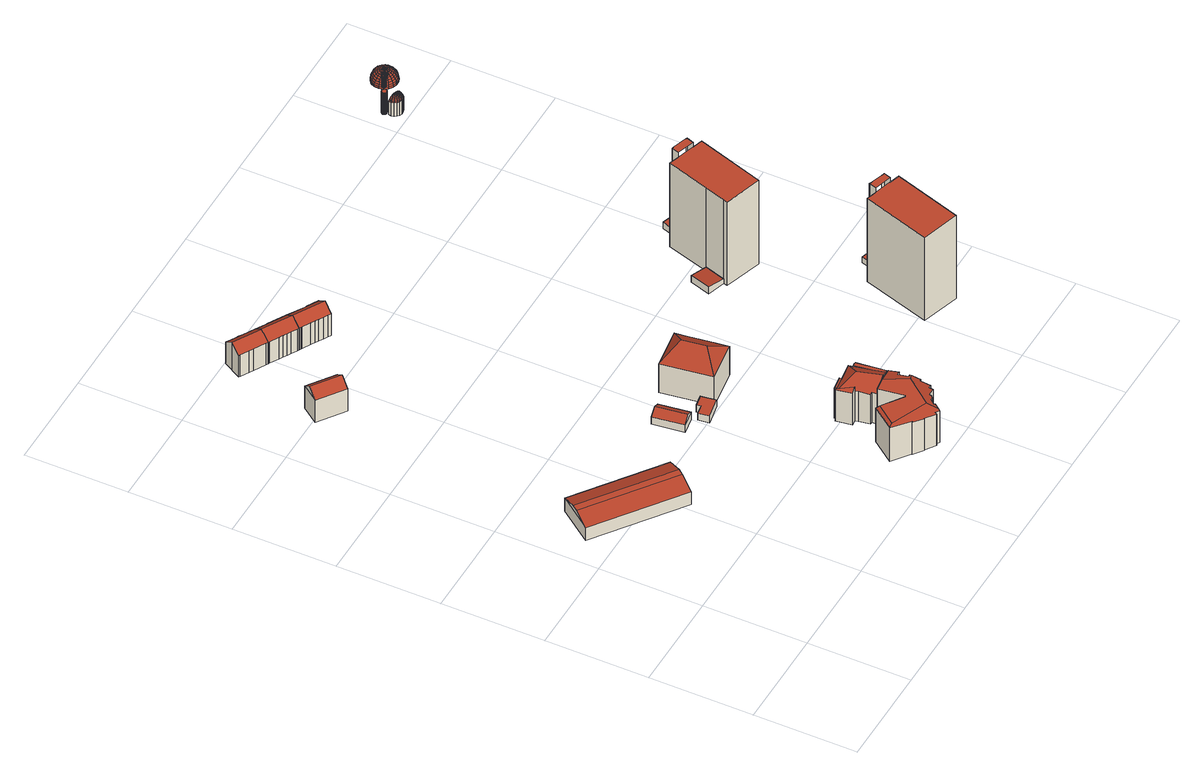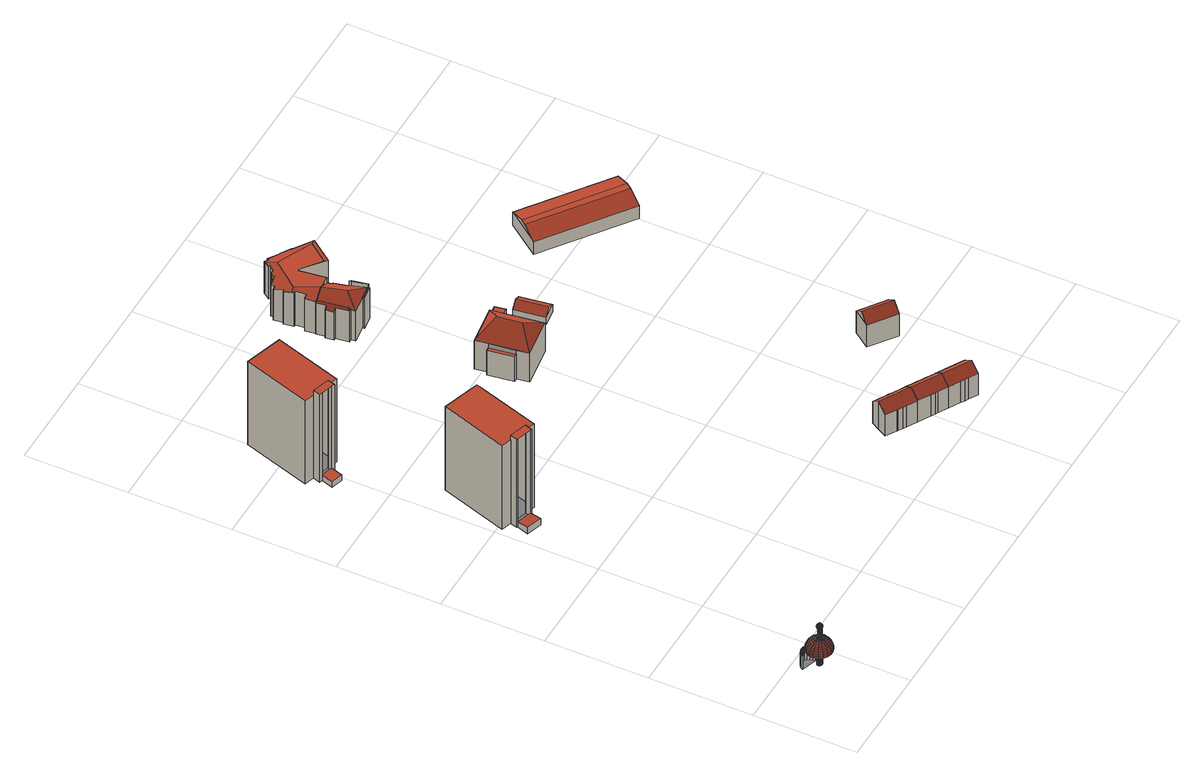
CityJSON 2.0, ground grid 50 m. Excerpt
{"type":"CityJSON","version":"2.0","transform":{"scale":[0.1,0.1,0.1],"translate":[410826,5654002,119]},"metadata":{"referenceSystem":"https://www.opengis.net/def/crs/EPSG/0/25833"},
"CityObjects":{
"building1":{"type":"Building","attributes":{"Dachtyp_tdc":"tdcCutGableRoof","Gemeindeschluessel":14612000,"Dachneigung":18.55,"QualitaetDacherkennung":79,"Geometrietyp2DReferenz":"3000","measuredHeight":10.41,"function":"31001_9998","roofType":"9999"},"geometry":[{"type":"Solid","lod":"2","boundaries":[[[[0,1,2,3]],[[1,4,5,2]],[[4,6,7,5]],[[6,0,3,7]],[[1,0,8,9]],[[4,1,9,10]],[[6,4,10,11]],[[0,6,11,8]],[[10,9,8,11]],[[3,2,5,7]]]],"semantics":{"surfaces":[{"type":"WallSurface"},{"type":"RoofSurface"},{"type":"GroundSurface"}],"values":[[0,0,0,0,1,0,1,0,1,2]]}}]},
"building2":{"type":"Building","attributes":{"Dachtyp_tdc":"tdcGableRoof","Gemeindeschluessel":14612000,"Dachneigung":37.37,"QualitaetDacherkennung":76,"Geometrietyp2DReferenz":"3000","measuredHeight":16.79,"function":"31001_9998","roofType":"3100"},"geometry":[{"type":"Solid","lod":"2","boundaries":[[[[12,13,14,15]],[[13,16,17,14]],[[16,18,19,17]],[[18,12,15,19]],[[16,13,20]],[[12,18,21]],[[13,12,21,20]],[[18,16,20,21]],[[15,14,17,19]]]],"semantics":{"surfaces":[{"type":"WallSurface"},{"type":"RoofSurface"},{"type":"GroundSurface"}],"values":[[0,0,0,0,0,0,1,1,2]]}}]},
"building3":{"type":"Building","attributes":{"Dachtyp_tdc":"tdcGableRoof","Gemeindeschluessel":14612000,"Dachneigung":29.82,"QualitaetDacherkennung":88,"Geometrietyp2DReferenz":"3000","measuredHeight":6.73,"function":"31001_9998","roofType":"3100"},"geometry":[{"type":"Solid","lod":"2","boundaries":[[[[22,23,24,25]],[[26,27,28]],[[23,22,29]],[[27,23,29,28]],[[22,26,28,29]],[[24,30,31,25]],[[26,22,25,31]],[[23,27,30,24]],[[27,26,31,30]]]],"semantics":{"surfaces":[{"type":"WallSurface"},{"type":"RoofSurface"},{"type":"GroundSurface"}],"values":[[0,0,0,1,1,2,0,0,0]]}}]},
"building4":{"type":"Building","attributes":{"Dachtyp_tdc":"tdcPolyFlatRoof","Gemeindeschluessel":14612000,"Dachneigung":0,"QualitaetDacherkennung":11,"Geometrietyp2DReferenz":"3000","measuredHeight":4.05,"function":"31001_9998","roofType":"1000"},"geometry":[{"type":"Solid","lod":"2","boundaries":[[[[32,33,34,35]],[[33,36,37,34]],[[36,38,39,37]],[[38,40,41,39]],[[40,42,43,41]],[[42,32,35,43]],[[42,40,38,36,33,32]],[[35,34,37,39,41,43]]]],"semantics":{"surfaces":[{"type":"WallSurface"},{"type":"RoofSurface"},{"type":"GroundSurface"}],"values":[[0,0,0,0,0,0,1,2]]}}]},
"building5":{"type":"Building","attributes":{"Dachtyp_tdc":"tdcGableRoof","Gemeindeschluessel":14612000,"Dachneigung":37.2,"QualitaetDacherkennung":75,"Geometrietyp2DReferenz":"3000","measuredHeight":16.31,"function":"31001_9998","roofType":"3100"},"geometry":[{"type":"Solid","lod":"2","boundaries":[[[[44,45,46,47,48,49,50]],[[50,51,52,53,54,55,56,57,58,44]],[[59,60,61,62,63,64,65,66,67,68,69,70,71,72,73]],[[56,55,60,59]],[[55,54,61,60]],[[54,53,62,61]],[[53,52,63,62]],[[52,51,64,63]],[[51,50,65,64]],[[50,49,66,65]],[[49,48,67,66]],[[48,47,68,67]],[[47,46,69,68]],[[46,45,70,69]],[[45,44,71,70]],[[44,58,72,71]],[[58,57,73,72]],[[57,56,59,73]]]],"semantics":{"surfaces":[{"type":"RoofSurface"},{"type":"GroundSurface"},{"type":"WallSurface"}],"values":[[0,0,1,2,2,2,2,2,2,2,2,2,2,2,2,2,2,2]]}}]},
"building6":{"type":"Building","attributes":{"Dachtyp_tdc":"tdcFreeFormRoof","Gemeindeschluessel":14612000,"Dachneigung":1.07,"QualitaetDacherkennung":12,"Geometrietyp2DReferenz":"3000","measuredHeight":20.63,"function":"31001_9998","roofType":"5000"},"geometry":[{"type":"Solid","lod":"2","boundaries":[[[[74,75,76,77]],[[75,78,79,76]],[[78,80,81,79]],[[80,82,83,81]],[[82,84,85,83]],[[84,86,87,85]],[[86,88,89,87]],[[88,90,91,89]],[[90,92,93,91]],[[92,94,95,93]],[[94,96,97,95]],[[96,98,99,97]],[[100,101,102,103,104,105,106,107,108,109,110,111,112,113,114]],[[82,80,78,75,74,111,110,115,116,88,86,84]],[[115,117,90,116]],[[108,118,119,120,121,98,122,109]],[[110,109,122,96,94,92,117,115]],[[107,118,108]],[[90,88,116]],[[98,96,122]],[[74,112,111]],[[92,90,117]],[[99,123,124,125,126,127,128,129,130,131,132,133,134,135,136,137,77,76,79,81,83,85,87,89,91,93,95,97]],[[98,121,123,99]],[[121,120,124,123]],[[120,119,125,124]],[[119,118,126,125]],[[118,107,127,126]],[[107,106,128,127]],[[106,105,129,128]],[[105,104,130,129]],[[104,103,131,130]],[[103,102,132,131]],[[102,101,133,132]],[[101,100,134,133]],[[100,114,135,134]],[[114,113,136,135]],[[113,112,137,136]],[[112,74,77,137]]]],"semantics":{"surfaces":[{"type":"WallSurface"},{"type":"RoofSurface"},{"type":"GroundSurface"}],"values":[[0,0,0,0,0,0,0,0,0,0,0,0,1,1,1,1,1,0,0,0,0,0,2,0,0,0,0,0,0,0,0,0,0,0,0,0,0,0,0]]}}]},
"building7":{"type":"Building","attributes":{"Dachtyp_tdc":"tdcGableRoof","Gemeindeschluessel":14612000,"Dachneigung":37.48,"QualitaetDacherkennung":78,"Geometrietyp2DReferenz":"3000","measuredHeight":16.31,"function":"31001_9998","roofType":"3100"},"geometry":[{"type":"Solid","lod":"2","boundaries":[[[[138,139,140,141]],[[139,142,143,140]],[[142,144,145,143]],[[144,146,147,145]],[[146,148,149,147]],[[148,57,73,149]],[[57,150,72,73]],[[150,151,71,72]],[[151,152,70,71]],[[152,153,154,70]],[[153,155,156,154]],[[155,157,158,156]],[[157,159,160,158]],[[159,161,162,160]],[[161,163,164,162]],[[163,165,166,164]],[[165,138,141,166]],[[161,159,157,155,153,152,151]],[[151,150,57,148,146,144,142,139,138,165,163,161]],[[141,140,143,145,147,149,73,72,71,70,154,156,158,160,162,164,166]]]],"semantics":{"surfaces":[{"type":"WallSurface"},{"type":"RoofSurface"},{"type":"GroundSurface"}],"values":[[0,0,0,0,0,0,0,0,0,0,0,0,0,0,0,0,0,1,1,2]]}}]},
"building8":{"type":"Building","attributes":{"Gemeindeschluessel":14612000,"Geometrietyp2DReferenz":"3000","function":"31001_9998","roofType":"9999"},"children":["building8-1","building8-2","building8-3","building8-4"]},
"building8-1":{"type":"BuildingPart","attributes":{"Dachtyp_tdc":"tdcFreeFormRoof","Dachneigung":41.69,"QualitaetDacherkennung":22,"Geometrietyp2DReferenz":"3000","measuredHeight":18.07,"roofType":"5000"},"parents":["building8"],"geometry":[{"type":"MultiSurface","lod":"2","boundaries":[[[167,168,169,170]],[[171,172,173,174,175,176]],[[177,178,172,171]],[[178,179,173,172]],[[179,180,174,173]],[[180,170,181,175,174]],[[169,177,171,176,182]],[[167,170,180,179]],[[168,167,179,178]],[[168,178,177,169]]],"semantics":{"surfaces":[{"type":"RoofSurface"},{"type":"GroundSurface"},{"type":"WallSurface"}],"values":[0,1,2,2,2,2,2,0,0,0]}}]},
"building8-2":{"type":"BuildingPart","attributes":{"Dachtyp_tdc":"tdcFreeFormRoof","Dachneigung":60.26,"QualitaetDacherkennung":27,"Geometrietyp2DReferenz":"3000","measuredHeight":19.52,"roofType":"5000"},"parents":["building8"],"geometry":[{"type":"MultiSurface","lod":"2","boundaries":[[[183,184,185,186]],[[184,187,188,185]],[[187,189,190,188]],[[189,191,192,190]],[[191,193,194,192]],[[195,196,197,198,199]],[[196,183,186,197]],[[193,191,200]],[[191,189,187,184,183,196,201,200]],[[196,195,201]],[[195,202,193,200,201]],[[186,185,188,190,192,194,198,197]]],"semantics":{"surfaces":[{"type":"WallSurface"},{"type":"RoofSurface"},{"type":"GroundSurface"}],"values":[0,0,0,0,0,0,0,1,1,1,1,2]}}]},
"building8-3":{"type":"BuildingPart","attributes":{"Dachtyp_tdc":"tdcPolyFlatRoof","Dachneigung":36.38,"QualitaetDacherkennung":46,"Geometrietyp2DReferenz":"3000","measuredHeight":20.05,"roofType":"2100"},"parents":["building8"],"geometry":[{"type":"MultiSurface","lod":"2","boundaries":[[[203,204,205,206,207]],[[208,209,210,211,212]],[[209,203,207,210]],[[209,208,204,203]],[[207,206,211,210]]],"semantics":{"surfaces":[{"type":"WallSurface"},{"type":"RoofSurface"},{"type":"GroundSurface"}],"values":[0,0,0,1,2]}}]},
"building8-4":{"type":"BuildingPart","attributes":{"Dachtyp_tdc":"tdcHipAndGableRoof","Dachneigung":29.74,"QualitaetDacherkennung":34,"Geometrietyp2DReferenz":"3000","measuredHeight":21.81,"roofType":"5000"},"parents":["building8"],"geometry":[{"type":"MultiSurface","lod":"2","boundaries":[[[213,214,215,216]],[[214,217,218,215]],[[217,219,220,218]],[[219,221,222,220]],[[221,212,211,222]],[[205,223,171,206]],[[223,182,176,171]],[[181,224,174,175]],[[224,225,226,174]],[[225,199,198,226]],[[205,212,221,219,217,214,213,227]],[[228,213,216,194,193]],[[225,224,181,182,223,205,227]],[[213,228,202,199,225,227]],[[216,215,218,220,222,211,206,171,176,175,174,226,198,194]]],"semantics":{"surfaces":[{"type":"WallSurface"},{"type":"RoofSurface"},{"type":"GroundSurface"}],"values":[0,0,0,0,0,0,0,0,0,0,1,0,1,1,2]}}]},
"building9":{"type":"Building","attributes":{"Gemeindeschluessel":14612000,"Geometrietyp2DReferenz":"3000","function":"31001_9998","roofType":"9999"},"children":["building9-1","building9-2"]},
"building9-1":{"type":"BuildingPart","attributes":{"Dachtyp_tdc":"tdcHipRoof","Dachneigung":35.44,"QualitaetDacherkennung":56,"Geometrietyp2DReferenz":"3000","measuredHeight":23.89,"roofType":"3200"},"parents":["building9"],"geometry":[{"type":"MultiSurface","lod":"2","boundaries":[[[229,230,231,232]],[[230,233,234,231]],[[233,235,234]],[[236,237,238]],[[236,239,240,237]],[[239,241,242,240]],[[241,229,232,242]],[[243,229,244]],[[241,245,246]],[[229,241,246,244]],[[247,243,244,246,245,248]],[[236,248,245,239]],[[233,247,248,236]],[[230,243,247,233]],[[239,245,241]],[[229,243,230]],[[232,231,234,237,240,242]]],"semantics":{"surfaces":[{"type":"WallSurface"},{"type":"RoofSurface"},{"type":"GroundSurface"}],"values":[0,0,0,0,0,0,0,1,1,1,1,0,0,0,0,0,2]}}]},
"building9-2":{"type":"BuildingPart","attributes":{"Dachtyp_tdc":"tdcPolyFlatRoof","Dachneigung":0,"QualitaetDacherkennung":48,"Geometrietyp2DReferenz":"3000","measuredHeight":14.41,"roofType":"1000"},"parents":["building9"],"geometry":[{"type":"MultiSurface","lod":"2","boundaries":[[[235,249,250,234]],[[249,251,252,250]],[[251,238,237,252]],[[251,249,235,238]],[[237,234,250,252]]],"semantics":{"surfaces":[{"type":"WallSurface"},{"type":"RoofSurface"},{"type":"GroundSurface"}],"values":[0,0,0,1,2]}}]},
"building10":{"type":"Building","attributes":{"Dachtyp_tdc":"tdcGableRoof","Gemeindeschluessel":14612000,"Dachneigung":37.61,"QualitaetDacherkennung":74,"Geometrietyp2DReferenz":"3000","measuredHeight":16.33,"function":"31001_9998","roofType":"3100"},"geometry":[{"type":"Solid","lod":"2","boundaries":[[[[253,254,255,256]],[[254,257,258,255]],[[257,259,260,258]],[[259,261,262,260]],[[261,263,264,262]],[[263,265,266,264]],[[265,165,166,266]],[[165,267,164,166]],[[267,161,162,164]],[[161,268,160,162]],[[268,269,270,160]],[[269,271,272,270]],[[271,273,274,272]],[[273,275,276,274]],[[275,277,278,276]],[[277,279,280,278]],[[279,281,280]],[[281,282,283,280]],[[282,253,256,283]],[[279,277,275,273,271,269,268,161]],[[161,267,165,265,263,261,259,257,254,253,282,281,279]],[[256,255,258,260,262,264,266,166,164,162,160,270,272,274,276,278,280,283]]]],"semantics":{"surfaces":[{"type":"WallSurface"},{"type":"RoofSurface"},{"type":"GroundSurface"}],"values":[[0,0,0,0,0,0,0,0,0,0,0,0,0,0,0,0,0,0,0,1,1,2]]}}]},
"building11":{"type":"Building","attributes":{"Dachtyp_tdc":"tdcPolyFlatRoof","Gemeindeschluessel":14612000,"Dachneigung":8.66,"QualitaetDacherkennung":75,"Geometrietyp2DReferenz":"3000","measuredHeight":3.91,"function":"31001_9998","roofType":"2100"},"geometry":[{"type":"Solid","lod":"2","boundaries":[[[[284,285,286,287]],[[285,288,289,286]],[[288,290,291,289]],[[290,284,287,291]],[[290,288,285,284]],[[287,286,289,291]]]],"semantics":{"surfaces":[{"type":"WallSurface"},{"type":"RoofSurface"},{"type":"GroundSurface"}],"values":[[0,0,0,0,1,2]]}}]},
"building12":{"type":"Building","attributes":{"Gemeindeschluessel":14612000,"Geometrietyp2DReferenz":"3000","function":"31001_9998","roofType":"9999"},"children":["building12-1","building12-2","building12-3"]},
"building12-1":{"type":"BuildingPart","attributes":{"Dachtyp_tdc":"tdcPolyFlatRoof","Dachneigung":0,"QualitaetDacherkennung":21,"Geometrietyp2DReferenz":"3000","measuredHeight":51.59,"roofType":"1000"},"parents":["building12"],"geometry":[{"type":"MultiSurface","lod":"2","boundaries":[[[292,293,294,295,296]],[[297,298,299]],[[297,300,301,298]],[[300,302,303,304,301]],[[305,292,296,306,307]],[[305,302,300,297,293,292]],[[296,295,298,301,304,306]]],"semantics":{"surfaces":[{"type":"WallSurface"},{"type":"RoofSurface"},{"type":"GroundSurface"}],"values":[0,0,0,0,0,1,2]}}]},
"building12-2":{"type":"BuildingPart","attributes":{"Dachtyp_tdc":"tdcPolyFlatRoof","Dachneigung":0,"QualitaetDacherkennung":52,"Geometrietyp2DReferenz":"3000","measuredHeight":3.28,"roofType":"1000"},"parents":["building12"],"geometry":[{"type":"MultiSurface","lod":"2","boundaries":[[[294,308,309,295]],[[308,310,311,309]],[[310,299,298,311]],[[299,310,308,294]],[[295,309,311,298]]],"semantics":{"surfaces":[{"type":"WallSurface"},{"type":"RoofSurface"},{"type":"GroundSurface"}],"values":[0,0,0,1,2]}}]},
"building12-3":{"type":"BuildingPart","attributes":{"Dachtyp_tdc":"tdcPolyFlatRoof","Dachneigung":0,"QualitaetDacherkennung":49,"Geometrietyp2DReferenz":"3000","measuredHeight":48.83,"roofType":"1000"},"parents":["building12"],"geometry":[{"type":"MultiSurface","lod":"2","boundaries":[[[303,312,313,304]],[[312,314,315,313]],[[314,316,317,315]],[[316,318,319,317]],[[318,307,306,319]],[[307,318,316,314,312,303]],[[304,313,315,317,319,306]]],"semantics":{"surfaces":[{"type":"WallSurface"},{"type":"RoofSurface"},{"type":"GroundSurface"}],"values":[0,0,0,0,0,1,2]}}]},
"building13":{"type":"Building","attributes":{"Gemeindeschluessel":14612000,"Geometrietyp2DReferenz":"3000","function":"31001_9998","roofType":"9999"},"children":["building13-1","building13-2","building13-3"]},
"building13-1":{"type":"BuildingPart","attributes":{"Dachtyp_tdc":"tdcPolyFlatRoof","Dachneigung":0,"QualitaetDacherkennung":49,"Geometrietyp2DReferenz":"3000","measuredHeight":49.09,"roofType":"1000"},"parents":["building13"],"geometry":[{"type":"MultiSurface","lod":"2","boundaries":[[[320,321,322,323,324,325,326,327]],[[328,329,330,331,332,333,334,335]],[[326,325,329,328]],[[325,324,330,329]],[[324,323,331,330]],[[323,322,332,331]],[[322,321,333,332]],[[321,320,334,333]],[[320,327,335,334]]],"semantics":{"surfaces":[{"type":"RoofSurface"},{"type":"GroundSurface"},{"type":"WallSurface"}],"values":[0,1,2,2,2,2,2,2,2]}}]},
"building13-2":{"type":"BuildingPart","attributes":{"Dachtyp_tdc":"tdcPolyFlatRoof","Dachneigung":0,"QualitaetDacherkennung":19,"Geometrietyp2DReferenz":"3000","measuredHeight":51.95,"roofType":"1000"},"parents":["building13"],"geometry":[{"type":"MultiSurface","lod":"2","boundaries":[[[336,337,338]],[[336,339,340,337]],[[339,341,326,328,340]],[[342,343,344,335,327]],[[343,345,346,344]],[[345,347,346]],[[343,342,341,339,336,345]],[[337,340,328,335,344,346]]],"semantics":{"surfaces":[{"type":"WallSurface"},{"type":"RoofSurface"},{"type":"GroundSurface"}],"values":[0,0,0,0,0,0,1,2]}}]},
"building13-3":{"type":"BuildingPart","attributes":{"Dachtyp_tdc":"tdcPolyFlatRoof","Dachneigung":8.21,"QualitaetDacherkennung":40,"Geometrietyp2DReferenz":"3000","measuredHeight":3.92,"roofType":"2100"},"parents":["building13"],"geometry":[{"type":"MultiSurface","lod":"2","boundaries":[[[347,348,349,346]],[[348,350,351,349]],[[350,338,337,351]],[[338,350,348,347]],[[346,349,351,337]]],"semantics":{"surfaces":[{"type":"WallSurface"},{"type":"RoofSurface"},{"type":"GroundSurface"}],"values":[0,0,0,1,2]}}]},
"building14":{"type":"Building","attributes":{"name":"Kirche des Heiligen Simeon vom Wunderbaren Berge","Gemeindeschluessel":14612000,"QualitaetDacherkennung":100,"Geometrietyp2DReferenz":"3000","function":"31001_3041","roofType":"9999"},"children":["building14-1","building14-2","building14-3","building14-4","building14-5"]},
"building14-1":{"type":"BuildingPart","attributes":{"Dachtyp_tdc":"tdcTentRoof","Dachneigung":58.62,"QualitaetDacherkennung":100,"Geometrietyp2DReferenz":"3000","measuredHeight":1.21,"roofType":"4000"},"parents":["building14"],"geometry":[{"type":"Solid","lod":"2","boundaries":[[[[352,353,354]],[[355,352,354]],[[356,355,354]],[[357,356,354]],[[358,357,354]],[[359,358,354]],[[360,359,354]],[[361,360,354]],[[362,361,354]],[[363,362,354]],[[364,363,354]],[[365,364,354]],[[366,365,354]],[[367,366,354]],[[368,367,354]],[[369,368,354]],[[370,369,354]],[[353,370,354]],[[353,352,355,356,357,358,359,360,361,362,363,364,365,366,367,368,369,370]]]],"semantics":{"surfaces":[{"type":"RoofSurface"},{"type":"GroundSurface"}],"values":[[0,0,0,0,0,0,0,0,0,0,0,0,0,0,0,0,0,0,1]]}}]},
"building14-2":{"type":"BuildingPart","attributes":{"Dachtyp_tdc":"tdcFreeFormRoof","Dachneigung":82.16,"QualitaetDacherkennung":100,"Geometrietyp2DReferenz":"3000","measuredHeight":7.93,"roofType":"5000"},"parents":["building14"],"geometry":[{"type":"Solid","lod":"2","boundaries":[[[[371,372,373,374]],[[372,375,376,373]],[[375,377,378,376]],[[377,379,380,378]],[[379,381,382,380]],[[381,383,384,382]],[[383,385,386,384]],[[385,387,388,386]],[[387,389,390,388]],[[389,391,392,390]],[[391,393,394,392]],[[393,395,396,394]],[[395,397,398,396]],[[397,399,400,398]],[[399,401,402,400]],[[401,403,404,402]],[[403,405,406,404]],[[405,371,374,406]],[[407,408,409]],[[407,409,410]],[[407,410,411]],[[407,411,412]],[[407,412,413]],[[407,413,414]],[[407,414,415]],[[407,415,416]],[[407,416,417]],[[407,417,418]],[[407,418,419]],[[407,419,420]],[[407,420,421]],[[407,421,422]],[[407,422,423]],[[407,423,424]],[[407,424,425]],[[407,425,408]],[[408,426,369,409]],[[409,369,368,410]],[[410,368,427,411]],[[411,427,428,412]],[[412,428,429,413]],[[413,429,430,414]],[[414,430,431,415]],[[415,431,432,416]],[[416,432,361,417]],[[417,361,433,418]],[[418,433,434,419]],[[419,434,435,420]],[[420,435,357,421]],[[421,357,356,422]],[[422,356,355,423]],[[423,355,436,424]],[[424,436,353,425]],[[425,353,426,408]],[[426,437,438,369]],[[369,438,439,368]],[[368,439,440,427]],[[427,440,441,428]],[[428,441,442,429]],[[429,442,443,430]],[[430,443,444,431]],[[431,444,445,432]],[[432,445,446,361]],[[361,446,447,433]],[[433,447,448,434]],[[434,448,449,435]],[[435,449,450,357]],[[357,450,451,356]],[[356,451,452,355]],[[355,452,453,436]],[[436,453,454,353]],[[353,454,437,426]],[[437,455,456,438]],[[438,456,457,439]],[[439,457,458,440]],[[440,458,459,441]],[[441,459,460,442]],[[442,460,461,443]],[[443,461,462,444]],[[444,462,463,445]],[[445,463,464,446]],[[446,464,465,447]],[[447,465,466,448]],[[448,466,467,449]],[[449,467,468,450]],[[450,468,469,451]],[[451,469,470,452]],[[452,470,471,453]],[[453,471,472,454]],[[454,472,455,437]],[[455,473,474,456]],[[456,474,475,457]],[[457,475,476,458]],[[458,476,477,459]],[[459,477,478,460]],[[460,478,479,461]],[[461,479,480,462]],[[462,480,481,463]],[[463,481,482,464]],[[464,482,483,465]],[[465,483,484,466]],[[466,484,485,467]],[[467,485,486,468]],[[468,486,487,469]],[[469,487,488,470]],[[470,488,489,471]],[[471,489,490,472]],[[472,490,473,455]],[[473,491,492,474]],[[474,492,493,475]],[[475,493,494,476]],[[476,494,495,477]],[[477,495,496,478]],[[478,496,497,479]],[[479,497,498,480]],[[480,498,499,481]],[[481,499,500,482]],[[482,500,501,483]],[[483,501,502,484]],[[484,502,503,485]],[[485,503,504,486]],[[486,504,505,487]],[[487,505,506,488]],[[488,506,507,489]],[[489,507,508,490]],[[490,508,491,473]],[[491,509,510,492]],[[492,510,511,493]],[[493,511,512,494]],[[494,512,513,495]],[[495,513,514,496]],[[496,514,515,497]],[[497,515,516,498]],[[498,516,517,499]],[[499,517,518,500]],[[500,518,519,501]],[[501,519,520,502]],[[502,520,521,503]],[[503,521,522,504]],[[504,522,523,505]],[[505,523,524,506]],[[506,524,525,507]],[[507,525,526,508]],[[508,526,509,491]],[[509,527,528,510]],[[510,528,529,511]],[[511,529,530,512]],[[512,530,531,513]],[[513,531,532,514]],[[514,532,533,515]],[[515,533,534,516]],[[516,534,535,517]],[[517,535,536,518]],[[518,536,537,519]],[[519,537,538,520]],[[520,538,539,521]],[[521,539,540,522]],[[522,540,541,523]],[[523,541,542,524]],[[524,542,543,525]],[[525,543,544,526]],[[526,544,527,509]],[[527,405,403,528]],[[528,403,401,529]],[[529,401,399,530]],[[530,399,397,531]],[[531,397,395,532]],[[532,395,393,533]],[[533,393,391,534]],[[534,391,389,535]],[[535,389,387,536]],[[536,387,385,537]],[[537,385,383,538]],[[538,383,381,539]],[[539,381,379,540]],[[540,379,377,541]],[[541,377,375,542]],[[542,375,372,543]],[[543,372,371,544]],[[544,371,405,527]],[[374,373,376,378,380,382,384,386,388,390,392,394,396,398,400,402,404,406]]]],"semantics":{"surfaces":[{"type":"WallSurface"},{"type":"RoofSurface"},{"type":"GroundSurface"}],"values":[[0,0,0,0,0,0,0,0,0,0,0,0,0,0,0,0,0,0,1,1,1,1,1,1,1,1,1,1,1,1,1,1,1,1,1,1,1,1,1,1,1,1,1,1,1,1,1,1,1,1,1,1,1,1,1,1,1,1,1,1,1,1,1,1,1,1,1,1,1,1,1,1,1,1,1,1,1,1,1,1,1,1,1,1,1,1,1,1,1,1,1,1,1,1,1,1,1,1,1,1,1,1,1,1,1,1,1,1,1,1,1,1,1,1,1,1,1,1,1,1,1,1,1,1,1,1,1,1,1,1,1,1,1,1,1,1,1,1,1,1,1,1,1,1,1,1,1,1,1,1,1,1,1,1,1,1,1,1,1,1,1,1,1,1,1,1,1,1,1,1,1,1,1,1,1,1,1,1,1,1,2]]}}]},
"building14-3":{"type":"BuildingPart","attributes":{"Dachtyp_tdc":"tdcPolyFlatRoof","Dachneigung":0,"QualitaetDacherkennung":100,"Geometrietyp2DReferenz":"3000","measuredHeight":12.63,"roofType":"1000"},"parents":["building14"],"geometry":[{"type":"Solid","lod":"2","boundaries":[[[[545,546,547,548]],[[546,549,550,547]],[[549,551,552,550]],[[551,553,554,552]],[[553,555,556,554]],[[555,557,558,556]],[[557,559,560,558]],[[559,561,562,560]],[[561,563,564,562]],[[563,565,566,564]],[[565,567,568,566]],[[567,569,570,568]],[[569,571,572,570]],[[571,573,574,572]],[[573,575,576,574]],[[575,577,578,576]],[[577,579,580,578]],[[579,545,548,580]],[[579,577,575,573,571,569,567,565,563,561,559,557,555,553,551,549,546,545]],[[548,547,550,552,554,556,558,560,562,564,566,568,570,572,574,576,578,580]]]],"semantics":{"surfaces":[{"type":"WallSurface"},{"type":"RoofSurface"},{"type":"GroundSurface"}],"values":[[0,0,0,0,0,0,0,0,0,0,0,0,0,0,0,0,0,0,1,2]]}}]},
"building14-4":{"type":"BuildingPart","attributes":{"Dachtyp_tdc":"tdcFreeFormRoof","Dachneigung":90,"QualitaetDacherkennung":100,"Geometrietyp2DReferenz":"3000","measuredHeight":10.61,"roofType":"5000"},"parents":["building14"],"geometry":[{"type":"MultiSurface","lod":"2","boundaries":[[[581,582,583,584]],[[582,585,586,583]],[[585,587,588,586]],[[587,589,590,588]],[[589,591,592,590]],[[591,593,594,592]],[[593,595,596,594]],[[595,597,598,596]],[[599,600,601]],[[599,601,602]],[[599,602,603]],[[599,603,604]],[[599,604,605]],[[599,605,606]],[[599,606,607]],[[599,607,608]],[[599,608,609]],[[599,609,600]],[[600,610,611,601]],[[601,611,612,602]],[[602,612,613,603]],[[603,613,614,604]],[[604,614,615,605]],[[605,615,616,606]],[[606,616,617,607]],[[607,617,618,608]],[[608,618,619,609]],[[609,619,610,600]],[[610,620,621,611]],[[611,621,622,612]],[[612,622,623,613]],[[613,623,624,614]],[[614,624,625,615]],[[615,625,626,616]],[[627,581,584,628]],[[616,626,629,617]],[[617,629,630,618]],[[618,630,631,619]],[[619,631,620,610]],[[620,632,633,621]],[[621,633,634,622]],[[622,634,635,623]],[[623,635,636,624]],[[624,636,637,625]],[[625,637,638,626]],[[626,638,639,629]],[[629,639,640,630]],[[630,640,641,631]],[[631,641,632,620]],[[633,642,643,634]],[[634,643,644,635]],[[635,644,645,636]],[[636,645,646,637]],[[637,646,647,638]],[[638,647,648,639]],[[639,648,649,640]],[[640,649,650,641]],[[641,650,651,632]],[[642,652,653,643]],[[643,653,654,644]],[[644,654,655,645]],[[645,655,656,646]],[[646,656,657,647]],[[647,657,658,648]],[[648,658,659,649]],[[649,659,660,650]],[[650,660,661,651]],[[652,662,663,653]],[[653,663,664,654]],[[654,664,665,655]],[[655,665,666,656]],[[656,666,667,657]],[[657,667,668,658]],[[658,668,669,659]],[[659,669,670,660]],[[660,670,671,661]],[[662,672,673,663]],[[663,673,674,664]],[[664,674,675,665]],[[665,675,676,666]],[[666,676,677,667]],[[667,677,678,668]],[[668,678,679,669]],[[669,679,680,670]],[[670,680,681,671]],[[672,597,595,673]],[[673,595,593,674]],[[674,593,591,675]],[[675,591,589,676]],[[676,589,587,677]],[[677,587,585,678]],[[678,585,582,679]],[[679,582,581,680]],[[680,581,627,681]],[[628,584,583,586,588,590,592,594,596,598]]],"semantics":{"surfaces":[{"type":"WallSurface"},{"type":"RoofSurface"},{"type":"GroundSurface"}],"values":[0,0,0,0,0,0,0,0,1,1,1,1,1,1,1,1,1,1,1,1,1,1,1,1,1,1,1,1,1,1,1,1,1,1,0,1,1,1,1,1,1,1,1,1,1,1,1,1,1,1,1,1,1,1,1,1,1,1,1,1,1,1,1,1,1,1,1,1,1,1,1,1,1,1,1,1,1,1,1,1,1,1,1,1,1,1,1,1,1,1,1,1,1,1,2]}}]},
"building14-5":{"type":"BuildingPart","attributes":{"Dachtyp_tdc":"tdcFreeFormRoof","Dachneigung":86.59,"QualitaetDacherkennung":100,"Geometrietyp2DReferenz":"3000","measuredHeight":6.29,"roofType":"5000"},"parents":["building14"],"geometry":[{"type":"Solid","lod":"2","boundaries":[[[[682,683,684,685]],[[683,686,687,684]],[[686,688,689,687]],[[688,690,691,689]],[[690,692,693,691]],[[692,694,695,693]],[[694,696,697,695]],[[696,698,699,697]],[[698,700,701,699]],[[700,702,703,701]],[[702,704,705,703]],[[704,706,707,705]],[[706,708,709,707]],[[708,710,711,709]],[[710,712,713,711]],[[712,714,715,713]],[[714,716,717,715]],[[716,682,685,717]],[[718,719,720]],[[718,720,721]],[[718,721,722]],[[718,722,723]],[[718,723,724]],[[718,724,725]],[[718,725,726]],[[718,726,727]],[[718,727,728]],[[718,728,729]],[[718,729,730]],[[718,730,731]],[[718,731,732]],[[718,732,733]],[[718,733,734]],[[718,734,735]],[[718,735,736]],[[718,736,719]],[[719,737,738,720]],[[720,738,739,721]],[[721,739,740,722]],[[722,740,741,723]],[[723,741,742,724]],[[724,742,743,725]],[[725,743,744,726]],[[726,744,745,727]],[[727,745,746,728]],[[728,746,747,729]],[[729,747,748,730]],[[730,748,749,731]],[[731,749,750,732]],[[732,750,751,733]],[[733,751,752,734]],[[734,752,753,735]],[[735,753,754,736]],[[736,754,737,719]],[[737,755,756,738]],[[738,756,757,739]],[[739,757,758,740]],[[740,758,759,741]],[[741,759,760,742]],[[742,760,761,743]],[[743,761,762,744]],[[744,762,763,745]],[[745,763,764,746]],[[746,764,765,747]],[[747,765,766,748]],[[748,766,767,749]],[[749,767,768,750]],[[750,768,769,751]],[[751,769,770,752]],[[752,770,771,753]],[[753,771,772,754]],[[754,772,755,737]],[[755,773,774,756]],[[756,774,775,757]],[[757,775,776,758]],[[758,776,777,759]],[[759,777,778,760]],[[760,778,779,761]],[[761,779,780,762]],[[762,780,781,763]],[[763,781,782,764]],[[764,782,783,765]],[[765,783,784,766]],[[766,784,785,767]],[[767,785,786,768]],[[768,786,787,769]],[[769,787,788,770]],[[770,788,789,771]],[[771,789,790,772]],[[772,790,773,755]],[[773,791,792,774]],[[774,792,793,775]],[[775,793,794,776]],[[776,794,795,777]],[[777,795,796,778]],[[778,796,797,779]],[[779,797,798,780]],[[780,798,799,781]],[[781,799,800,782]],[[782,800,801,783]],[[783,801,802,784]],[[784,802,803,785]],[[785,803,804,786]],[[786,804,805,787]],[[787,805,806,788]],[[788,806,807,789]],[[789,807,808,790]],[[790,808,791,773]],[[791,809,810,792]],[[792,810,811,793]],[[793,811,812,794]],[[794,812,813,795]],[[795,813,814,796]],[[796,814,815,797]],[[797,815,816,798]],[[798,816,817,799]],[[799,817,818,800]],[[800,818,819,801]],[[801,819,820,802]],[[802,820,821,803]],[[803,821,822,804]],[[804,822,823,805]],[[805,823,824,806]],[[806,824,825,807]],[[807,825,826,808]],[[808,826,809,791]],[[809,827,828,810]],[[810,828,829,811]],[[811,829,830,812]],[[812,830,831,813]],[[813,831,832,814]],[[814,832,833,815]],[[815,833,834,816]],[[816,834,835,817]],[[817,835,836,818]],[[818,836,837,819]],[[819,837,838,820]],[[820,838,839,821]],[[821,839,840,822]],[[822,840,841,823]],[[823,841,842,824]],[[824,842,843,825]],[[825,843,844,826]],[[826,844,827,809]],[[827,845,846,828]],[[828,846,847,829]],[[829,847,848,830]],[[830,848,849,831]],[[831,849,850,832]],[[832,850,851,833]],[[833,851,852,834]],[[834,852,853,835]],[[835,853,854,836]],[[836,854,855,837]],[[837,855,856,838]],[[838,856,857,839]],[[839,857,858,840]],[[840,858,859,841]],[[841,859,860,842]],[[842,860,861,843]],[[843,861,862,844]],[[844,862,845,827]],[[845,716,714,846]],[[846,714,712,847]],[[847,712,710,848]],[[848,710,708,849]],[[849,708,706,850]],[[850,706,704,851]],[[851,704,702,852]],[[852,702,700,853]],[[853,700,698,854]],[[854,698,696,855]],[[855,696,694,856]],[[856,694,692,857]],[[857,692,690,858]],[[858,690,688,859]],[[859,688,686,860]],[[860,686,683,861]],[[861,683,682,862]],[[862,682,716,845]],[[685,684,687,689,691,693,695,697,699,701,703,705,707,709,711,713,715,717]]]],"semantics":{"surfaces":[{"type":"WallSurface"},{"type":"RoofSurface"},{"type":"GroundSurface"}],"values":[[0,0,0,0,0,0,0,0,0,0,0,0,0,0,0,0,0,0,1,1,1,1,1,1,1,1,1,1,1,1,1,1,1,1,1,1,1,1,1,1,1,1,1,1,1,1,1,1,1,1,1,1,1,1,1,1,1,1,1,1,1,1,1,1,1,1,1,1,1,1,1,1,1,1,1,1,1,1,1,1,1,1,1,1,1,1,1,1,1,1,1,1,1,1,1,1,1,1,1,1,1,1,1,1,1,1,1,1,1,1,1,1,1,1,1,1,1,1,1,1,1,1,1,1,1,1,1,1,1,1,1,1,1,1,1,1,1,1,1,1,1,1,1,1,1,1,1,1,1,1,1,1,1,1,1,1,1,1,1,1,1,1,1,1,1,1,1,1,1,1,1,1,1,1,1,1,1,1,1,1,2]]}}]}
},
"vertices":[
[124,1227,220],[529,928,220],[529,928,145],[124,1227,145],[407,764,220],[407,764,145],[2,1062,220],[2,1062,145],[74,1159,249],[479,860,249],[459,834,249],[54,1132,249],
[220,2525,232],[346,2434,232],[346,2434,103],[220,2525,103],[287,2353,232],[287,2353,103],[161,2444,232],[161,2444,103],[317,2394,271],[191,2485,271],
[788,1154,168],[871,1166,168],[871,1166,125],[788,1154,125],[810,1003,168],[893,1015,168],[852,1009,192],[830,1160,192],[893,1015,125],[810,1003,125],
[1013,955,165],[910,937,165],[910,937,125],[1013,955,125],[901,990,165],[901,990,125],[949,998,165],[949,998,125],[945,1018,165],[945,1018,125],[1001,1028,165],[1001,1028,125],
[455,2852,223],[480,2896,185],[427,2927,185],[408,2938,185],[391,2947,185],[350,2971,185],[325,2927,223],[324,2925,222],[300,2883,185],[307,2879,185],[347,2856,185],[366,2845,185],[419,2815,185],[430,2809,185],[453,2850,221],[419,2815,60],[366,2845,60],[347,2856,60],[307,2879,60],[300,2883,60],[324,2925,60],[325,2927,60],[350,2971,60],[391,2947,60],[408,2938,60],[427,2927,60],[480,2896,60],[455,2852,60],[453,2850,60],[430,2809,60],
[1251,9,313],[1234,20,314],[1234,20,127],[1251,9,127],[1227,11,310],[1227,11,127],[1179,46,314],[1179,46,127],[1177,43,313],[1177,43,127],[1131,77,317],[1131,77,127],[1133,80,318],[1133,80,127],[1049,143,325],[1049,143,127],[1131,254,325],[1131,254,127],[1245,170,332],[1245,170,127],[1251,173,332],[1251,173,127],[1233,299,330],[1233,299,127],[1372,318,313],[1372,318,127],[1300,70,317],[1315,80,315],[1317,90,317],[1364,97,303],[1361,116,309],[1381,119,303],[1374,165,317],[1384,167,315],[1378,208,327],[1353,201,333],[1251,71,333],[1258,18,317],[1276,43,318],[1269,47,321],[1289,70,320],[1072,146,329],[1050,145,326],[1147,242,329],[1377,216,326],[1366,215,328],[1360,266,323],[1380,268,318],[1293,307,331],[1380,268,127],[1360,266,127],[1366,215,127],[1377,216,127],[1384,167,127],[1374,165,127],[1381,119,127],[1361,116,127],[1364,97,127],[1317,90,127],[1315,80,127],[1300,70,127],[1289,70,127],[1269,47,127],[1276,43,127],
[558,2736,185],[533,2750,186],[533,2750,60],[558,2736,60],[514,2761,186],[514,2761,60],[498,2770,186],[498,2770,60],[480,2780,185],[480,2780,60],[438,2804,185],[438,2804,60],[453,2850,222],[455,2852,224],[480,2896,184],[526,2870,184],[526,2870,60],[538,2863,184],[538,2863,60],[558,2852,185],[558,2852,60],[617,2818,185],[617,2818,60],[591,2774,224],[591,2774,60],[591,2773,222],[591,2773,60],[567,2731,186],[567,2731,60],
[1241,482,306],[1185,474,306],[1181,468,301],[1247,477,301],[1180,468,125],[1179,478,125],[1246,488,125],[1247,478,125],[1247,477,125],[1181,468,125],[1180,468,301],[1179,478,301],[1246,488,301],[1247,478,301],[1247,477,296],[1181,468,293],
[1360,405,306],[1371,406,288],[1371,406,125],[1360,405,125],[1376,366,289],[1376,366,125],[1366,365,307],[1366,365,125],[1372,318,307],[1372,318,125],[1360,317,307],[1360,317,125],[1336,467,307],[1351,469,307],[1351,469,125],[1336,467,125],[1336,467,301],[1365,323,318],[1345,461,320],[1350,384,307],
[1167,466,308],[1171,466,310],[1171,466,293],[1171,466,125],[1167,466,125],[1204,391,325],[1180,388,308],[1180,388,125],[1204,391,125],[1204,391,299],
[1309,310,343],[1233,299,300],[1233,299,125],[1309,310,125],[1230,323,302],[1230,323,125],[1219,322,296],[1219,322,125],[1211,375,300],[1211,375,125],[1180,468,293],[1247,478,296],[1333,490,299],[1333,490,125],[1275,422,343],[1360,317,313],
[999,1227,270],[1197,1256,270],[1197,1256,102],[999,1227,102],[1206,1194,270],[1206,1194,102],[1206,1194,246],[1224,1070,270],[1224,1070,102],[1224,1070,246],[1233,1008,270],[1233,1008,102],[1035,979,270],[1035,979,102],[1197,1256,271],[1108,1175,341],[1233,1008,271],[1125,1059,341],[1206,1194,271],[1224,1070,271],
[1224,1197,246],[1224,1197,102],[1242,1072,246],[1242,1072,102],
[694,2659,186],[676,2669,186],[676,2669,60],[694,2659,60],[655,2681,186],[655,2681,60],[639,2690,186],[639,2690,60],[620,2701,186],[620,2701,60],[581,2723,186],[581,2723,60],[576,2726,186],[576,2726,60],[591,2773,223],[617,2818,184],[666,2790,184],[666,2790,60],[681,2781,184],[681,2781,60],[701,2769,184],[701,2769,60],[707,2766,185],[707,2766,60],[759,2736,185],[759,2736,60],[734,2692,224],[734,2692,60],[734,2692,223],[710,2650,186],[710,2650,60],
[1696,1432,112],[1784,1405,98],[1784,1405,72],[1696,1432,72],[1752,1304,98],[1752,1304,72],[1665,1331,112],[1665,1331,72],
[2075,771,620],[2089,766,620],[2089,766,137],[2089,766,104],[2075,771,104],[2145,749,620],[2145,749,104],[2145,749,137],[2161,744,620],[2161,744,104],[2150,709,620],[2150,709,593],[2150,709,104],[2064,736,620],[2064,736,104],[2064,736,593],
[2108,824,137],[2108,824,104],[2164,807,137],[2164,807,104],
[2199,694,593],[2199,694,104],[2095,364,593],[2095,364,104],[1911,422,593],[1911,422,104],[2015,751,593],[2015,751,104],
[1849,1613,564],[1784,1405,564],[1752,1304,564],[1746,1285,564],[1928,1227,564],[2032,1555,564],[1983,1570,564],[1898,1597,564],[1983,1570,73],[2032,1555,73],[1928,1227,73],[1746,1285,73],[1752,1304,73],[1784,1405,73],[1849,1613,73],[1898,1597,73],
[1989,1607,592],[1989,1607,73],[1989,1607,103],[1994,1605,592],[1994,1605,73],[1983,1570,592],[1898,1597,592],[1909,1632,592],[1909,1632,73],[1915,1630,592],[1915,1630,73],[1915,1630,103],
[1933,1689,112],[1933,1689,73],[2008,1665,112],[2008,1665,73],
[2093,3102,238],[2094,3105,238],[2087,3107,250],[2091,3101,238],[2088,3100,238],[2086,3100,238],[2083,3101,238],[2081,3102,238],[2080,3105,238],[2080,3107,238],[2080,3110,238],[2081,3112,238],[2083,3114,238],[2086,3115,238],[2088,3115,238],[2091,3114,238],[2093,3112,238],[2094,3110,238],[2095,3107,238],
[2096,3104,218],[2095,3101,218],[2095,3101,160],[2096,3104,160],[2092,3099,218],[2092,3099,160],[2089,3098,218],[2089,3098,160],[2085,3098,218],[2085,3098,160],[2082,3099,218],[2082,3099,160],[2080,3101,218],[2080,3101,160],[2078,3104,218],[2078,3104,160],[2077,3107,218],[2077,3107,160],[2078,3111,218],[2078,3111,160],[2080,3114,218],[2080,3114,160],[2082,3116,218],[2082,3116,160],[2085,3117,218],[2085,3117,160],[2089,3117,218],[2089,3117,160],[2092,3116,218],[2092,3116,160],[2095,3114,218],[2095,3114,160],[2096,3111,218],[2096,3111,160],[2097,3107,218],[2097,3107,160],[2087,3107,240],[2091,3107,239],[2091,3108,239],[2090,3110,239],[2089,3110,239],[2088,3111,239],[2087,3111,239],[2085,3110,239],[2084,3110,239],[2084,3108,239],[2084,3107,239],[2084,3106,239],[2084,3105,239],[2085,3104,239],[2087,3104,239],[2088,3104,239],[2089,3104,239],[2090,3105,239],[2091,3106,239],[2094,3107,238],[2091,3113,238],[2088,3114,238],[2086,3114,238],[2084,3113,238],[2082,3112,238],[2081,3110,238],[2081,3105,238],[2082,3103,238],[2084,3101,238],[2093,3103,238],[2097,3107,236],[2097,3111,236],[2095,3114,236],[2092,3116,236],[2089,3117,236],[2085,3117,236],[2082,3116,236],[2080,3114,236],[2078,3111,236],[2077,3107,236],[2078,3104,236],[2080,3101,236],[2082,3099,236],[2085,3097,236],[2089,3097,236],[2092,3099,236],[2095,3101,236],[2097,3104,236],[2099,3107,233],[2099,3111,233],[2096,3115,233],[2093,3118,233],[2089,3119,233],[2085,3119,233],[2081,3118,233],[2078,3115,233],[2076,3111,233],[2075,3107,233],[2076,3103,233],[2078,3099,233],[2081,3097,233],[2085,3095,233],[2089,3095,233],[2093,3097,233],[2096,3099,233],[2099,3103,233],[2101,3107,230],[2100,3112,230],[2098,3116,230],[2094,3119,230],[2090,3121,230],[2085,3121,230],[2080,3119,230],[2077,3116,230],[2074,3112,230],[2074,3107,230],[2074,3103,230],[2077,3099,230],[2080,3095,230],[2085,3094,230],[2090,3094,230],[2094,3095,230],[2098,3099,230],[2100,3103,230],[2101,3107,227],[2100,3112,227],[2098,3116,227],[2094,3119,227],[2090,3121,227],[2085,3121,227],[2080,3119,227],[2076,3116,227],[2074,3112,227],[2073,3107,227],[2074,3102,227],[2076,3098,227],[2080,3095,227],[2085,3093,227],[2090,3093,227],[2094,3095,227],[2098,3098,227],[2100,3102,227],[2101,3107,224],[2100,3112,224],[2098,3116,224],[2094,3119,224],[2090,3121,224],[2085,3121,224],[2080,3119,224],[2077,3116,224],[2075,3112,224],[2074,3107,224],[2075,3103,224],[2077,3099,224],[2080,3096,224],[2085,3094,224],[2090,3094,224],[2094,3096,224],[2098,3099,224],[2100,3103,224],[2099,3107,220],[2099,3111,220],[2096,3115,220],[2093,3118,220],[2089,3119,220],[2085,3119,220],[2081,3118,220],[2078,3115,220],[2076,3111,220],[2075,3107,220],[2076,3103,220],[2078,3099,220],[2081,3097,220],[2085,3095,220],[2089,3095,220],[2093,3097,220],[2096,3099,220],[2099,3103,220],
[2099,3103,133],[2097,3099,133],[2097,3099,6],[2099,3103,6],[2093,3096,133],[2093,3096,6],[2089,3095,133],[2089,3095,6],[2085,3095,133],[2085,3095,6],[2081,3096,133],[2081,3096,6],[2078,3099,133],[2078,3099,6],[2076,3103,133],[2076,3103,6],[2075,3107,133],[2075,3107,6],[2076,3111,133],[2076,3111,6],[2078,3115,133],[2078,3115,6],[2081,3118,133],[2081,3118,6],[2085,3119,133],[2085,3119,6],[2089,3119,133],[2089,3119,6],[2093,3118,133],[2093,3118,6],[2097,3115,133],[2097,3115,6],[2099,3111,133],[2099,3111,6],[2100,3107,133],[2100,3107,6],
[2148,3049,86],[2138,3040,86],[2138,3040,8],[2148,3049,8],[2126,3035,86],[2126,3035,8],[2113,3035,86],[2113,3035,8],[2101,3039,86],[2101,3039,8],[2091,3047,86],[2091,3047,8],[2084,3057,86],[2084,3057,8],[2081,3070,86],[2081,3070,8],[2083,3083,86],[2083,3083,8],[2118,3071,114],[2123,3070,114],[2113,3073,114],[2113,3071,114],[2113,3069,114],[2114,3068,114],[2116,3067,114],[2118,3066,114],[2119,3066,114],[2121,3067,114],[2123,3068,114],[2128,3068,113],[2108,3075,113],[2108,3071,113],[2109,3067,113],[2111,3064,113],[2113,3062,113],[2117,3061,113],[2121,3061,113],[2124,3062,113],[2127,3065,113],[2133,3067,111],[2103,3076,111],[2103,3071,111],[2104,3065,111],[2107,3061,111],[2111,3058,111],[2116,3056,111],[2153,3060,86],[2153,3060,8],[2122,3056,111],[2127,3058,111],[2131,3062,111],[2138,3065,108],[2099,3078,108],[2098,3071,108],[2100,3064,108],[2103,3058,108],[2109,3053,108],[2116,3051,108],[2123,3051,108],[2129,3054,108],[2134,3059,108],[2095,3079,105],[2094,3070,105],[2095,3062,105],[2100,3055,105],[2107,3049,105],[2115,3047,105],[2124,3047,105],[2132,3050,105],[2138,3056,105],[2142,3064,105],[2091,3080,101],[2090,3070,101],[2092,3061,101],[2097,3052,101],[2105,3046,101],[2114,3043,101],[2124,3043,101],[2134,3047,101],[2141,3054,101],[2145,3063,101],[2088,3081,96],[2086,3070,96],[2089,3059,96],[2095,3050,96],[2103,3043,96],[2114,3040,96],[2125,3040,96],[2135,3044,96],[2144,3052,96],[2149,3062,96],[2086,3082,91],[2084,3070,91],[2086,3058,91],[2093,3048,91],[2102,3041,91],[2114,3037,91],[2126,3037,91],[2137,3042,91],[2146,3050,91],[2151,3061,91],
[2197,3113,148],[2187,3094,148],[2187,3094,149],[2197,3113,149],[2172,3079,148],[2172,3079,149],[2152,3071,148],[2152,3071,149],[2130,3070,148],[2130,3070,149],[2109,3076,148],[2109,3076,149],[2092,3089,148],[2092,3089,149],[2080,3107,148],[2080,3107,149],[2076,3128,148],[2076,3128,149],[2078,3150,148],[2078,3150,149],[2088,3169,148],[2088,3169,149],[2104,3184,148],[2104,3184,149],[2124,3192,148],[2124,3192,149],[2145,3193,148],[2145,3193,149],[2166,3187,148],[2166,3187,149],[2183,3174,148],[2183,3174,149],[2195,3156,148],[2195,3156,149],[2200,3135,148],[2200,3135,149],[2138,3132,212],[2149,3132,211],[2148,3136,211],[2146,3139,211],[2143,3141,211],[2139,3142,211],[2135,3142,211],[2132,3141,211],[2129,3138,211],[2127,3135,211],[2127,3131,211],[2128,3127,211],[2130,3124,211],[2133,3122,211],[2136,3121,211],[2140,3121,211],[2144,3122,211],[2146,3125,211],[2148,3128,211],[2159,3133,208],[2158,3140,208],[2154,3146,208],[2148,3151,208],[2140,3153,208],[2133,3153,208],[2126,3150,208],[2120,3145,208],[2117,3138,208],[2116,3130,208],[2118,3123,208],[2122,3117,208],[2128,3112,208],[2135,3110,208],[2143,3110,208],[2149,3113,208],[2155,3119,208],[2158,3125,208],[2169,3133,203],[2167,3144,203],[2161,3153,203],[2152,3160,203],[2142,3163,203],[2131,3162,203],[2120,3158,203],[2112,3151,203],[2107,3141,203],[2106,3130,203],[2109,3119,203],[2115,3110,203],[2123,3103,203],[2134,3100,203],[2145,3101,203],[2155,3105,203],[2163,3113,203],[2168,3122,203],[2178,3134,197],[2175,3147,197],[2167,3159,197],[2156,3168,197],[2143,3172,197],[2129,3171,197],[2116,3166,197],[2105,3156,197],[2099,3143,197],[2097,3129,197],[2100,3116,197],[2108,3104,197],[2119,3095,197],[2133,3091,197],[2147,3092,197],[2160,3098,197],[2170,3107,197],[2177,3120,197],[2186,3134,189],[2182,3150,189],[2173,3164,189],[2160,3175,189],[2144,3179,189],[2127,3179,189],[2111,3172,189],[2099,3161,189],[2092,3146,189],[2089,3129,189],[2093,3113,189],[2102,3099,189],[2116,3089,189],[2132,3084,189],[2149,3085,189],[2164,3091,189],[2176,3103,189],[2184,3117,189],[2192,3134,180],[2188,3153,180],[2178,3169,180],[2162,3180,180],[2144,3186,180],[2125,3185,180],[2108,3177,180],[2094,3164,180],[2086,3147,180],[2083,3129,180],[2088,3110,180],[2098,3094,180],[2113,3083,180],[2131,3078,180],[2150,3079,180],[2167,3086,180],[2181,3099,180],[2190,3116,180],[2197,3135,169],[2192,3155,169],[2181,3172,169],[2164,3184,169],[2145,3190,169],[2124,3189,169],[2106,3181,169],[2091,3167,169],[2081,3149,169],[2079,3128,169],[2083,3109,169],[2095,3091,169],[2111,3079,169],[2131,3073,169],[2151,3074,169],[2170,3082,169],[2185,3096,169],[2194,3114,169],[2199,3135,159],[2194,3156,159],[2183,3174,159],[2166,3186,159],[2145,3193,159],[2124,3192,159],[2104,3183,159],[2089,3169,159],[2079,3150,159],[2076,3128,159],[2081,3108,159],[2093,3090,159],[2110,3077,159],[2130,3071,159],[2152,3072,159],[2171,3080,159],[2187,3095,159],[2197,3114,159]
]}
